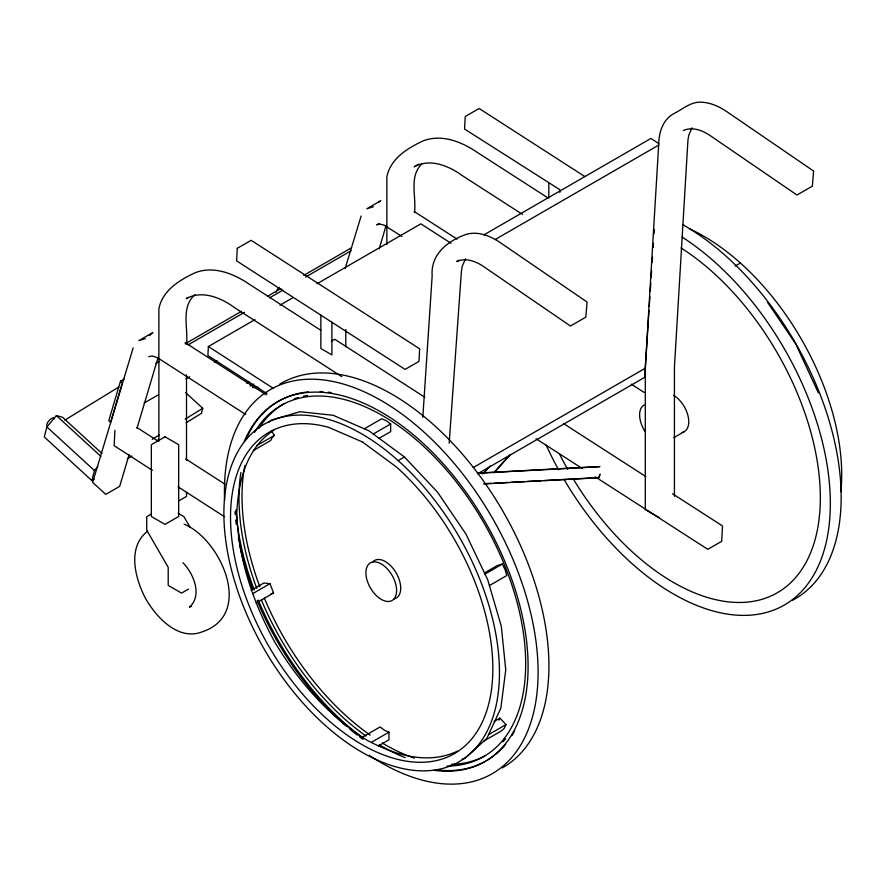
<?xml version="1.0" encoding="UTF-8"?>
<svg xmlns="http://www.w3.org/2000/svg" width="886" height="886" viewBox="0 0 886 886"><rect width="100%" height="100%" fill="white"/><g stroke="black" fill="none" stroke-linecap="round" stroke-linejoin="round"><path stroke-width="1.33" d="M114.925 430.319L114.128 445.68L152.436 470.344M254.924 319.647L208.365 346.526L207.9 355.574L267.173 393.749M648.984 310.587L644.709 377.336L477.576 473.833M422.821 417.384L432.158 275.9C430.552 255.511 445.88 242.299 463.378 235.421C475.76 230.05 489.604 235.421 500.103 242.509L587.097 302.06L585.823 317.144L570.462 326.015L483.457 266.464C475.848 261.304 465.693 257.405 456.777 261.569L459.136 260.196M649.261 306.467L649.892 296.854M650.258 291.361L650.8 283.121M651.166 277.628L651.62 270.762M652.162 262.511L652.528 257.018M653.159 247.404L653.425 243.285M654.067 233.671L654.333 229.552M449.18 443.188L461.44 270.95L462.337 265.977L465.527 258.801M102.034 453.499L62.574 417.295L56.383 415.578L46.88 426.93L44.3 436.997L91.867 480.622L94.215 479.171M91.867 480.622L94.448 470.555L97.903 466.424M185.551 392.542L202.75 408.324L201.465 413.352L186.138 422.755M158.14 357.302L137.031 428.204M386.108 225.465L379.219 248.789M120.507 381.157L108.757 420.728L110.595 422.412L122.334 382.841L120.507 381.157L124.095 379.086M129.134 454.64L119.654 486.359L105.744 494.388L92.653 482.372L133.166 347.855M345.108 268.602L361.145 216.018M543.749 480.544L598.792 477.598L599.578 475.117M483.446 483.922L599.014 477.731L600.21 474.01M499.006 720.163L499.948 718.136L506.006 724.571L504.256 728.347L501.498 730.861L484.099 740.895M692.044 127.805L688.854 134.993L687.957 139.955L674.434 367.081L674.434 496.304M482.682 474.032L488.208 467.874M483.834 473.135L490.29 465.958M494.621 471.762L509.361 455.349M493.934 472.925L510.513 454.463M194.975 294.661C180.522 307.187 188.452 328.064 186.492 344.455M422.201 163.644C408.479 176.214 416.641 196.581 414.471 212.629M149.479 335.584L152.824 332.56L138.914 340.589L145.382 338.618M147.574 531.223C126.742 547.404 135.17 578.591 145.57 598.526C156.6 617.686 178.573 641.53 202.872 631.607C254.404 613.743 220.459 538.921 184.122 524.202M269.111 422.09L271.138 420.241L299.811 411.713L333.136 415.29L368.82 430.74L404.448 456.988L437.595 492.251L466.003 534.136L487.721 579.787L501.277 626.081L505.751 669.882L500.834 708.191L486.857 738.392L464.785 758.438L462.182 759.213M273.818 430.164C246.098 448.316 238.4 481.563 236.806 512.673C238.013 558.335 252.997 602.037 274.638 641.885C298.117 680.858 328.352 715.977 367.147 740.319C394.613 754.894 427.772 765.327 457.53 751.084M271.448 431.017L274.405 435.391L272.179 437.418L270.773 440.464L253.374 450.509M379.009 202.074L380.792 200.723L366.893 208.753L373.349 206.781M64.8 420.174L118.802 387.027M152.27 439.301L159.314 434.982M185.141 419.122L202.75 408.324M127.219 458.926L131.936 456.024M156.678 440.84L159.037 439.39M418.768 164.154L414.139 166.834C429.898 158.007 448.837 165.771 462.193 175.561L522.363 214.312M188.474 297.331L186.16 298.671C201.919 289.844 220.869 297.607 234.214 307.398L341.841 376.694M379.042 223.482L376.727 224.822L380.183 224.103L384.236 225.21L401.856 236.418M185.163 343.834L241.446 311.34M267.782 296.134L280.951 288.526M303.71 275.391L351.598 247.737M155.87 363.481L159.458 361.41M188.197 344.82L244.47 312.326M269.621 297.807L282.789 290.198M305.537 277.063L351.044 250.793M279.987 305.172L293.122 297.585M317 283.797L420.861 223.837L451.074 243.296M144.119 403.052L158.494 394.757M186.027 378.854L189.626 376.783M214.766 362.263L217.159 360.879M483.834 234.923L650.966 138.426L658.841 143.643M495.219 239.497L658.763 145.071M331.275 341.265L334.753 339.26L424.848 397.271M257.018 445.436L274.405 435.391M151.384 513.98L146.733 516.66L146.733 530.149L168.196 567.317L168.196 585.38L181.552 593.099L188.541 589.068M178.385 501.099L186.503 496.415L186.503 492.273M364.356 428.802L381.755 418.768L386.218 420.695L390.671 423.973L390.671 431.626L379.075 438.326M373.272 434.018L390.671 423.973M398.168 460.609A194.865 112.5 60 0 1 458.505 762.071A194.865 112.5 60 0 1 228.366 556.231A194.865 112.5 60 0 1 398.168 460.609L404.448 456.988M735.17 266.033L740.408 263.009M251.137 590.386L263.895 583.021L269.986 583.675L273.553 593L256.165 603.045M252.588 593.72L269.986 583.675M473.268 467.531L645.174 368.288M673.737 437.706L684.225 431.659M484.409 572.965L497.168 565.6L502.395 564.039L505.109 569.742L506.803 575.535L489.415 585.58M485.007 574.084L502.395 564.039M362.651 737.008L380.05 726.974L384.546 730.285L388.965 732.19L388.965 739.832L378.521 745.857M371.566 742.235L388.965 732.19M494.155 721.481L499.948 718.136M488.607 734.616L506.006 724.571M246.895 383.45L249.298 382.143M250.062 386.097L253.706 384.125M191.442 606.135L189.427 607.209C202.794 595.259 193.491 573.541 182.959 562.688M148.748 356.659L152.215 355.939L157.664 357.811L245.743 414.526M683.283 130.574C692.21 126.41 702.365 130.308 709.974 135.469L796.979 195.02L812.34 186.149L813.614 171.064L726.609 111.514C718.934 106.409 710.195 102.422 700.837 102.156C690.781 101.824 682.94 108.934 674.523 113.297C662.85 118.957 658.708 132.811 658.675 144.916L645.296 368L645.296 509.594L659.073 517.546M270.939 593.786L273.553 593M252.576 387.404L256.696 387.182M252.809 387.536L258.302 387.237M478.529 473.058L599.612 466.568M477.388 473.257L599.844 466.7M484.587 483.712L491.464 483.346M494.222 483.191L507.977 482.46M510.724 482.316L524.49 481.574M527.236 481.43L541.003 480.688M584.871 176.569L479.127 108.48L465.228 116.509L464.574 129.057L559.863 189.682L559.863 192.351M178.108 513.282L183.9 516.627L190.003 527.192M547.648 197.711L476.889 152.148C461.418 141.616 441.084 133.587 422.677 141.084C407.106 148.538 390.593 158.516 386.872 176.823L386.872 244.514M414.238 211.521L457.121 239.131M631.341 384.192L644.1 392.398M563.441 423.519L645.872 476.59M672.574 493.79L722.489 525.93L721.702 541.291L707.792 549.32L595.182 476.801M535.975 438.681L582.412 468.583M320.832 330.301L248.911 283.985C233.45 273.453 213.116 265.423 194.71 272.921C179.127 280.375 162.625 290.353 158.893 308.66L158.893 441.283M208.365 346.526L273.453 388.433M185.108 342.605L266.232 394.857M136.953 427.528L157.852 440.984M185.717 458.926L225.188 484.332M177.986 486.791L224.413 516.693M56.383 415.578L100.915 456.423M46.88 426.93L94.448 470.555M767.265 301.916L795.661 343.801M796.259 345.042L818.398 392.919M548.822 183.302L548.822 198.032M345.795 329.503L345.795 346.858M331.896 322.249L331.896 354.887L320.854 348.508L320.854 315.139M186.503 374.856L186.503 460.498M276.177 292.269A5.172 2.027 -47.5 0 1 279.212 287.363M47.379 425.845A5.172 2.027 -47.5 0 1 49.505 420.097A5.172 2.027 -47.5 0 1 54.411 418.801M485.528 761.24A207.645 119.887 60 0 1 436.311 769.868M363.925 738.603A207.645 119.887 60 0 1 258.269 600.043M254.249 589.932A207.645 119.887 60 0 1 235.964 509.782M245.92 439.6A207.645 119.887 60 0 1 308.35 391.878M320.2 391.546A207.645 119.887 60 0 1 322.903 391.69M328.385 392.199A207.645 119.887 60 0 1 331.154 392.576M514.589 731.061A207.645 119.887 60 0 1 511.909 735.601M505.563 744.384A207.645 119.887 60 0 1 487.854 759.867M254.537 432.335A202.706 117.041 60 0 1 483.822 522.729A202.706 117.041 60 0 1 446.921 766.091M405.157 757.608A202.706 117.041 60 0 1 379.274 744.738M366.062 736.078A202.706 117.041 60 0 1 261.315 599.822M256.785 588.382A202.706 117.041 60 0 1 240.914 472.448M484.93 755.847A202.706 117.041 60 0 1 451.218 764.33M414.327 758.128A202.706 117.041 60 0 1 382.287 743M370.171 735.114A202.706 117.041 60 0 1 264.327 598.083M259.797 586.643A202.706 117.041 60 0 1 244.835 465.538M258.878 428.403A202.706 117.041 60 0 1 284.639 403.385M294.307 398.899A202.706 117.041 60 0 1 298.161 397.592M303.455 396.186A202.706 117.041 60 0 1 307.531 395.377M505.64 738.769A202.706 117.041 60 0 1 502.905 741.881M279.588 384.28A221.799 128.06 60 0 1 502.528 510.591A221.799 128.06 60 0 1 502.296 767.885M224.623 500.302A221.799 128.06 60 0 1 380.028 399.863A221.799 128.06 60 0 1 538.001 678.399A221.799 128.06 60 0 1 369.24 755.293M244.292 441.505A207.645 119.887 60 0 1 485.207 521.932A207.645 119.887 60 0 1 433.841 770.322M362.828 739.234A207.645 119.887 60 0 1 359.55 736.809M357.368 735.158A207.645 119.887 60 0 1 349.804 729.112M346.592 726.409A207.645 119.887 60 0 1 257.184 600.675M252.665 589.268A207.645 119.887 60 0 1 239.453 543.771M238.921 541.102A207.645 119.887 60 0 1 238.389 538.278M236.208 524.202A207.645 119.887 60 0 1 235.72 520.027M235.189 514.5A207.645 119.887 60 0 1 234.978 511.765M372.84 561.813A21.718 12.537 60 0 1 396.286 573.142A21.718 12.537 60 0 1 394.082 598.925M680.969 247.903A207.645 119.887 60 0 1 808.674 557.183A207.645 119.887 60 0 1 573.253 478.916M567.671 469.347A207.645 119.887 60 0 1 559.83 454.618M682.198 237.127A221.799 128.06 60 0 1 817.069 568.712A221.799 128.06 60 0 1 563.983 479.315M558.568 469.779A221.799 128.06 60 0 1 546.153 445.093M682.763 224.679A221.799 128.06 60 0 1 829.728 422.744A221.799 128.06 60 0 1 792.195 600.42M673.604 395.366A21.585 12.459 60 0 1 688.09 416.154A21.585 12.459 60 0 1 682.176 432.434M689.884 228.998A194.865 112.5 60 0 1 840.892 491.741M645.185 431.726A21.585 12.459 60 0 1 644.133 404.968M237.249 248.346L236.606 260.894L405.09 369.384L419 361.355L419.643 348.807L251.159 240.316L237.249 248.346M165.006 436.798L151.34 444.694L151.34 516.494L165.006 524.379L178.673 516.494L178.673 444.694L165.006 436.798M362.496 441.992L328.518 427.296A185.495 107.095 60 0 0 253.773 616.767A185.495 107.095 60 0 0 468.65 742.368A185.495 107.095 60 0 0 396.419 466.977L362.496 441.992M366.405 577.572A21.718 12.537 60 0 0 392.055 600.509A21.718 12.537 60 0 0 385.321 566.918A21.718 12.537 60 0 0 366.405 577.572"/></g></svg>
